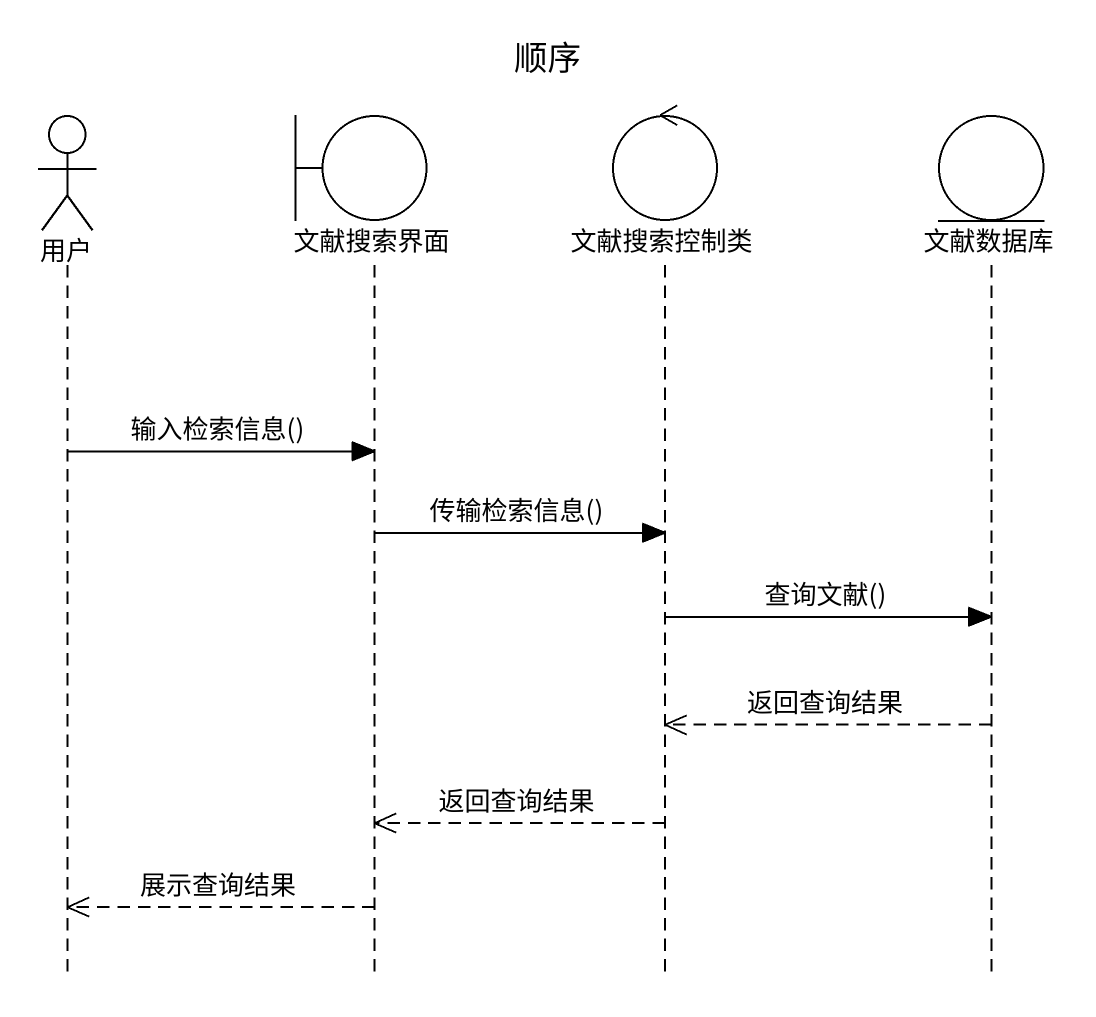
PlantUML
@startuml
title 顺序
hide footbox
actor 用户
boundary 文献搜索界面
control 文献搜索控制类
entity 文献数据库

用户 -> 文献搜索界面 : 输入检索信息()
文献搜索界面 -> 文献搜索控制类 : 传输检索信息()
文献搜索控制类 -> 文献数据库 : 查询文献()
文献数据库 -->> 文献搜索控制类 : 返回查询结果
文献搜索控制类 -->> 文献搜索界面 : 返回查询结果
文献搜索界面 -->> 用户 : 展示查询结果
@enduml
